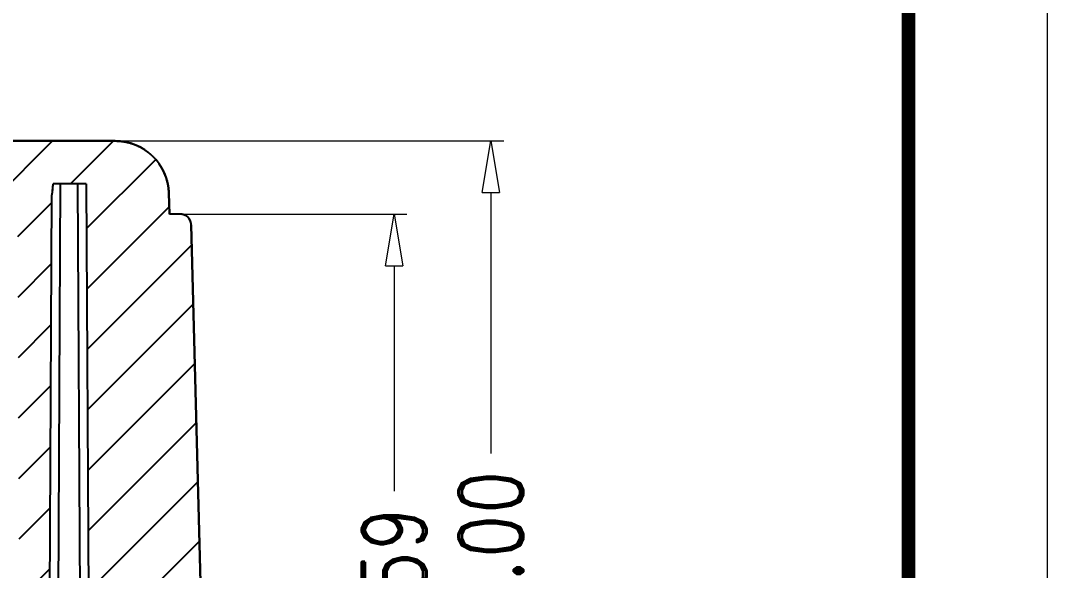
# Model space of a CAD drawing. Header units: millimetres. Extents: x 1603 to 1978, y -231 to 30.
# Drawn here: x 1930.46 to 1978.22, y -98.74 to -73.14 of the extents above; entities that cross this region are included whole.
import ezdxf

# ---------------------------------------------------------------- set-up
doc = ezdxf.new("R2010")
doc.units = ezdxf.units.MM
doc.layers.add('dim', color=3, linetype='Continuous', lineweight=9)
doc.layers.add('from', color=7, linetype='Continuous', lineweight=13)
doc.styles.add('ROMAND', font='romand.shx', dxfattribs={"width": 0.8, "bigfont": 'gbcbig.shx'})
doc.dimstyles.new('YanXiu', dxfattribs={"dimtxt": 2.5, "dimasz": 2.2, "dimexe": 1, "dimexo": 0, "dimgap": 0.66, "dimtad": 0, "dimzin": 1, "dimdsep": 46, "dimtxsty": 'ROMAND', "dimblk": 'CLOSEDBLANK', "dimcen": 0, "dimclrd": 3, "dimclre": 3, "dimclrt": 7, "dimazin": 0, "dimtfac": 1, "dimtofl": 0, "dimtmove": 0, "dimatfit": 3, "dimldrblk": 'CLOSEDBLANK', "dimfxl": 1, "dimlwd": 5, "dimlwe": 5, "dimarcsym": 0})

# ---------------------------------------------------------------- blocks, each defined once
blk = doc.blocks.new('_ClosedBlank')
at = {"color": 0, "linetype": 'ByBlock', "lineweight": -2}
for p, q in [((-1, 0.167), (0, 0)), ((-1, 0.167), (-1, -0.167)), ((0, 0), (-1, -0.167))]:
    blk.add_line(p, q, dxfattribs=at)
blk = doc.blocks.new('*D62')
at = {"layer": 'Defpoints', "color": 0}
for p in [(1934.857, -78.745), (1952.33, -78.745), (1939.3, -118.745)]:
    blk.add_point(p, dxfattribs=at)
at = {"layer": 'dim', "color": 3, "lineweight": 5}
for p, q in [((1934.857, -78.745), (1952.929, -78.745)), ((1952.33, -81.145), (1952.33, -93.288)), ((1952.33, -116.345), (1952.33, -104.202)), ((1939.3, -118.745), (1952.929, -118.745))]:
    blk.add_line(p, q, dxfattribs=at)
at = {"layer": 'dim', "color": 3, "lineweight": 5, "xscale": 2.4, "yscale": 2.4, "zscale": 2.4}
for p, rotation in [((1952.33, -78.745), 90), ((1952.33, -118.745), 270)]:
    blk.add_blockref('_ClosedBlank', p, dxfattribs=dict(at, rotation=rotation))
at = {"layer": 'dim', "color": 7, "insert": (1952.33, -98.745), "char_height": 3, "attachment_point": 5, "rotation": 90, "style": 'ROMAND'}
blk.add_mtext('40.00', dxfattribs=at)
blk = doc.blocks.new('*D61')
at = {"layer": 'Defpoints', "color": 0}
for p in [(1937.895, -82.154), (1947.83, -82.154), (1939.3, -118.745)]:
    blk.add_point(p, dxfattribs=at)
at = {"layer": 'dim', "color": 3, "lineweight": 5}
for p, q in [((1937.895, -82.154), (1948.429, -82.154)), ((1947.83, -84.554), (1947.83, -95.05)), ((1947.83, -116.345), (1947.83, -105.849)), ((1939.3, -118.745), (1948.429, -118.745))]:
    blk.add_line(p, q, dxfattribs=at)
at = {"layer": 'dim', "color": 3, "lineweight": 5, "xscale": 2.4, "yscale": 2.4, "zscale": 2.4}
for p, rotation in [((1947.83, -82.154), 90), ((1947.83, -118.745), 270)]:
    blk.add_blockref('_ClosedBlank', p, dxfattribs=dict(at, rotation=rotation))
at = {"layer": 'dim', "color": 7, "insert": (1947.83, -100.449), "char_height": 3, "attachment_point": 5, "rotation": 90, "style": 'ROMAND'}
blk.add_mtext('36.59', dxfattribs=at)

msp = doc.modelspace()

# ---------------------------------------------------------------- hatches: boundary and pattern name
at = {"linetype": 'Continuous'}
h = msp.add_hatch(dxfattribs=at)
h.set_pattern_fill('DEFAULT__6', color=5, scale=2, angle=45, style=0, pattern_type=0)
h.set_pattern_definition([(45, (1606.8242, -200.2206), (-1.414214, 1.414214), [])])
edge = h.paths.add_edge_path()
edge.add_line((1837.209, -113.745), (1838.01, -113.745))
edge.add_line((1837.209, -113.745), (1838.024, -82.641))
edge.add_spline(control_points=[(1838.024, -82.641), (1838.031, -82.354), (1838.237, -82.154), (1838.524, -82.154)], knot_values=[0, 0, 0, 0, 1, 1, 1, 1], weights=[1, 0.810868, 0.810868, 1], degree=3, periodic=0)
edge.add_line((1838.524, -82.154), (1839.037, -82.154))
edge.add_line((1839.037, -82.154), (1839.062, -81.18))
edge.add_spline(control_points=[(1841.561, -78.745), (1840.127, -78.745), (1839.1, -79.746), (1839.062, -81.18)], knot_values=[0, 0, 0, 0, 1, 1, 1, 1], weights=[1, 0.810868, 0.810868, 1], degree=3, periodic=0)
edge.add_line((1841.561, -78.745), (1844.561, -78.745))
edge.add_line((1844.614, -79.745), (1844.561, -78.745))
edge.add_line((1844.614, -79.745), (1918.209, -79.745))
edge.add_line((1918.209, -81.745), (1918.209, -79.745))
edge.add_line((1843.061, -81.745), (1918.209, -81.745))
edge.add_line((1843.061, -81.745), (1843.009, -80.745))
edge.add_line((1841.561, -80.745), (1843.009, -80.745))
edge.add_spline(control_points=[(1841.561, -80.745), (1841.275, -80.745), (1841.069, -80.945), (1841.062, -81.232)], knot_values=[0, 0, 0, 0, 1, 1, 1, 1], weights=[1, 0.810868, 0.810868, 1], degree=3, periodic=0)
edge.add_line((1840.985, -84.154), (1841.062, -81.232))
edge.add_line((1839.985, -84.154), (1840.985, -84.154))
edge.add_line((1839.158, -115.745), (1839.985, -84.154))
edge.add_line((1838.08, -115.745), (1839.158, -115.745))
edge.add_line((1838.01, -113.745), (1838.08, -115.745))
edge = h.paths.add_edge_path()
edge.add_line((1918.209, -81.745), (1918.209, -78.745))
edge.add_line((1918.209, -81.745), (1918.209, -79.745))
edge.add_line((1918.209, -79.745), (1918.209, -78.745))
edge = h.paths.add_edge_path()
edge.add_line((1939.209, -113.745), (1938.409, -113.745))
edge.add_line((1938.409, -113.745), (1938.339, -115.745))
edge.add_line((1938.339, -115.745), (1937.261, -115.745))
edge.add_line((1937.261, -115.745), (1936.947, -103.745))
edge.add_line((1936.947, -103.745), (1934.985, -103.745))
edge.add_line((1934.959, -108.745), (1934.985, -103.745))
edge.add_line((1934.959, -108.745), (1933.659, -108.745))
edge.add_line((1933.513, -80.745), (1933.659, -108.745))
edge.add_line((1933.513, -80.745), (1931.975, -80.745))
edge.add_line((1931.93, -81.245), (1931.975, -80.745))
edge.add_line((1931.93, -81.245), (1931.903, -81.245))
edge.add_line((1931.903, -81.245), (1931.759, -108.745))
edge.add_line((1931.759, -108.745), (1930.459, -108.745))
edge.add_line((1930.459, -108.745), (1930.318, -81.745))
edge.add_line((1930.318, -81.745), (1918.209, -81.745))
edge.add_line((1918.209, -81.745), (1918.209, -78.745))
edge.add_line((1934.857, -78.745), (1918.209, -78.745))
edge.add_spline(control_points=[(1934.857, -78.745), (1936.291, -78.745), (1937.319, -79.746), (1937.356, -81.18)], knot_values=[0, 0, 0, 0, 1, 1, 1, 1], weights=[1, 0.810868, 0.810868, 1], degree=3, periodic=0)
edge.add_line((1937.382, -82.154), (1937.356, -81.18))
edge.add_line((1937.895, -82.154), (1937.382, -82.154))
edge.add_spline(control_points=[(1938.395, -82.641), (1938.387, -82.354), (1938.182, -82.154), (1937.895, -82.154)], knot_values=[0, 0, 0, 0, 1, 1, 1, 1], weights=[1, 0.810868, 0.810868, 1], degree=3, periodic=0)
edge.add_line((1939.209, -113.745), (1938.395, -82.641))

# ---------------------------------------------------------------- linework, layer by layer
at = {"color": 7, "linetype": 'Continuous'}
for p, q in [((1841.561, -78.745), (1934.857, -78.745)), ((1934.857, -78.745), (1918.209, -78.745)), ((1934.857, -78.745), (1918.209, -78.745)), ((1931.93, -81.245), (1931.975, -80.745)), ((1931.93, -81.245), (1931.952, -80.996)), ((1931.952, -80.996), (1931.975, -80.745)), ((1933.513, -80.745), (1931.975, -80.745)), ((1933.513, -80.745), (1931.975, -80.745)), ((1932.306, -80.745), (1932.193, -102.211)), ((1933.113, -80.745), (1933.224, -102.076)), ((1933.513, -80.745), (1933.659, -108.745)), ((1933.513, -80.745), (1933.659, -108.745)), ((1937.356, -81.18), (1937.382, -82.154)), ((1937.382, -82.154), (1937.356, -81.18)), ((1931.903, -81.245), (1931.759, -108.745)), ((1931.903, -81.245), (1931.759, -108.745)), ((1931.93, -81.245), (1931.903, -81.245)), ((1931.93, -81.245), (1931.903, -81.245)), ((1937.895, -82.154), (1937.382, -82.154)), ((1937.895, -82.154), (1937.382, -82.154)), ((1938.395, -82.641), (1939.209, -113.745)), ((1939.209, -113.745), (1938.395, -82.641))]:
    msp.add_line(p, q, dxfattribs=at)
for centre, radius, end in [((1934.857, -81.245), 2.5, 89.9998), ((1934.857, -81.245), 2.5, 90), ((1937.895, -82.654), 0.5, 90)]:
    msp.add_arc(centre, radius, 1.5, end, dxfattribs=at)
for points, start_tangent, end_tangent in [([(1934.857, -78.745), (1934.884, -78.745), (1934.912, -78.746), (1934.939, -78.747), (1934.967, -78.748), (1934.995, -78.749), (1935.023, -78.751), (1935.05, -78.753), (1935.079, -78.755), (1935.107, -78.758), (1935.135, -78.761), (1935.163, -78.764), (1935.191, -78.768), (1935.22, -78.772), (1935.248, -78.776), (1935.277, -78.781), (1935.305, -78.786), (1935.334, -78.791), (1935.363, -78.797), (1935.391, -78.803), (1935.42, -78.81), (1935.449, -78.816), (1935.477, -78.824), (1935.506, -78.831), (1935.535, -78.839), (1935.564, -78.847), (1935.592, -78.856), (1935.621, -78.865), (1935.65, -78.874), (1935.678, -78.884), (1935.707, -78.894), (1935.735, -78.905), (1935.764, -78.916), (1935.792, -78.927), (1935.821, -78.938), (1935.849, -78.95), (1935.877, -78.963), (1935.905, -78.976), (1935.933, -78.989), (1935.961, -79.002), (1935.989, -79.016), (1936.016, -79.03), (1936.044, -79.045), (1936.071, -79.06), (1936.098, -79.075), (1936.125, -79.091), (1936.152, -79.107), (1936.179, -79.123), (1936.205, -79.14), (1936.232, -79.157), (1936.258, -79.175), (1936.284, -79.193), (1936.31, -79.211), (1936.335, -79.229), (1936.361, -79.248), (1936.386, -79.267), (1936.411, -79.287), (1936.436, -79.307), (1936.46, -79.327), (1936.484, -79.347), (1936.508, -79.368), (1936.532, -79.389), (1936.555, -79.411), (1936.579, -79.433), (1936.601, -79.455), (1936.624, -79.477), (1936.646, -79.499), (1936.668, -79.522), (1936.69, -79.545), (1936.712, -79.569), (1936.733, -79.593), (1936.753, -79.616), (1936.774, -79.641), (1936.794, -79.665), (1936.814, -79.69), (1936.834, -79.715), (1936.853, -79.74), (1936.872, -79.765), (1936.89, -79.79), (1936.908, -79.816), (1936.926, -79.842), (1936.944, -79.868), (1936.961, -79.895), (1936.977, -79.921), (1936.994, -79.948), (1937.01, -79.974), (1937.026, -80.001), (1937.041, -80.029), (1937.056, -80.056), (1937.07, -80.083), (1937.085, -80.111), (1937.098, -80.138), (1937.112, -80.166), (1937.125, -80.194), (1937.138, -80.222), (1937.15, -80.25), (1937.162, -80.278), (1937.174, -80.306), (1937.185, -80.334), (1937.196, -80.362), (1937.206, -80.391), (1937.217, -80.419), (1937.226, -80.448), (1937.236, -80.476), (1937.245, -80.505), (1937.253, -80.533), (1937.262, -80.562), (1937.27, -80.59), (1937.277, -80.619), (1937.284, -80.647), (1937.291, -80.676), (1937.298, -80.704), (1937.304, -80.733), (1937.31, -80.761), (1937.315, -80.789), (1937.32, -80.818), (1937.325, -80.846), (1937.329, -80.874), (1937.333, -80.902), (1937.337, -80.931), (1937.34, -80.959), (1937.344, -80.987), (1937.346, -81.014), (1937.349, -81.042), (1937.351, -81.07), (1937.353, -81.098), (1937.354, -81.125), (1937.355, -81.153), (1937.356, -81.18)], (1, 0), (0.026177, -0.999657)), ([(1938.395, -82.641), (1938.395, -82.635), (1938.394, -82.63), (1938.394, -82.624), (1938.394, -82.619), (1938.393, -82.613), (1938.393, -82.608), (1938.392, -82.602), (1938.392, -82.596), (1938.391, -82.591), (1938.39, -82.585), (1938.389, -82.579), (1938.388, -82.574), (1938.387, -82.568), (1938.386, -82.562), (1938.385, -82.557), (1938.384, -82.551), (1938.383, -82.545), (1938.382, -82.54), (1938.38, -82.534), (1938.379, -82.528), (1938.377, -82.523), (1938.376, -82.517), (1938.374, -82.511), (1938.372, -82.506), (1938.371, -82.5), (1938.369, -82.494), (1938.367, -82.488), (1938.365, -82.483), (1938.363, -82.477), (1938.36, -82.471), (1938.358, -82.466), (1938.356, -82.46), (1938.353, -82.455), (1938.351, -82.449), (1938.348, -82.443), (1938.346, -82.438), (1938.343, -82.432), (1938.34, -82.427), (1938.338, -82.421), (1938.335, -82.416), (1938.332, -82.41), (1938.329, -82.405), (1938.325, -82.4), (1938.322, -82.394), (1938.319, -82.389), (1938.316, -82.384), (1938.312, -82.378), (1938.309, -82.373), (1938.305, -82.368), (1938.301, -82.363), (1938.298, -82.358), (1938.294, -82.353), (1938.29, -82.348), (1938.286, -82.343), (1938.282, -82.338), (1938.278, -82.333), (1938.274, -82.328), (1938.27, -82.323), (1938.266, -82.318), (1938.261, -82.314), (1938.257, -82.309), (1938.253, -82.304), (1938.248, -82.3), (1938.244, -82.296), (1938.239, -82.291), (1938.235, -82.287), (1938.23, -82.282), (1938.225, -82.278), (1938.22, -82.274), (1938.215, -82.27), (1938.211, -82.266), (1938.206, -82.262), (1938.201, -82.258), (1938.196, -82.254), (1938.191, -82.25), (1938.185, -82.247), (1938.18, -82.243), (1938.175, -82.24), (1938.17, -82.236), (1938.165, -82.233), (1938.159, -82.229), (1938.154, -82.226), (1938.149, -82.223), (1938.143, -82.22), (1938.138, -82.217), (1938.132, -82.214), (1938.127, -82.211), (1938.121, -82.208), (1938.116, -82.205), (1938.11, -82.202), (1938.104, -82.2), (1938.099, -82.197), (1938.093, -82.195), (1938.088, -82.192), (1938.082, -82.19), (1938.076, -82.188), (1938.071, -82.186), (1938.065, -82.183), (1938.059, -82.181), (1938.053, -82.179), (1938.048, -82.178), (1938.042, -82.176), (1938.036, -82.174), (1938.03, -82.172), (1938.025, -82.171), (1938.019, -82.169), (1938.013, -82.168), (1938.007, -82.167), (1938.002, -82.165), (1937.996, -82.164), (1937.99, -82.163), (1937.985, -82.162), (1937.979, -82.161), (1937.973, -82.16), (1937.967, -82.159), (1937.962, -82.158), (1937.956, -82.157), (1937.95, -82.157), (1937.945, -82.156), (1937.939, -82.156), (1937.934, -82.155), (1937.928, -82.155), (1937.922, -82.154), (1937.917, -82.154), (1937.911, -82.154), (1937.906, -82.154), (1937.9, -82.154), (1937.895, -82.154)], (-0.026177, 0.999657), (-1, 0))]:
    msp.add_spline(points, degree=3, dxfattribs=dict(at, start_tangent=start_tangent, end_tangent=end_tangent))
at = {"layer": 'from'}
msp.add_lwpolyline([(1603.12, -230.843), (1978.217, -230.843), (1978.217, 29.816), (1603.12, 29.816)], close=True, dxfattribs=at)
at = {"layer": 'from', "const_width": 0.646}
msp.add_lwpolyline([(1609.585, -224.378), (1609.585, 23.351), (1971.752, 23.351), (1971.752, -224.378), (1609.585, -224.378)], dxfattribs=at)

# ---------------------------------------------------------------- dimensions: what is measured, and where the dimension line sits
at = {"layer": 'dim'}
for base, p2, picture, middle in [((1952.33, -78.745), (1934.857, -78.745), '*D62', (1952.33, -98.745)), ((1947.83, -82.154), (1937.895, -82.154), '*D61', (1947.83, -100.449))]:
    dim = msp.add_linear_dim(base=base, p1=(1939.3, -118.745), p2=p2, angle=90, dimstyle='YanXiu', override={"dimtxt": 3, "dimasz": 2.4, "dimexe": 0.5997, "dimgap": 0.5997}, dxfattribs=at)
    dim.commit()
    dim.dimension.update_dxf_attribs({"geometry": picture, "text_midpoint": middle})

doc.saveas('drawing.dxf')
